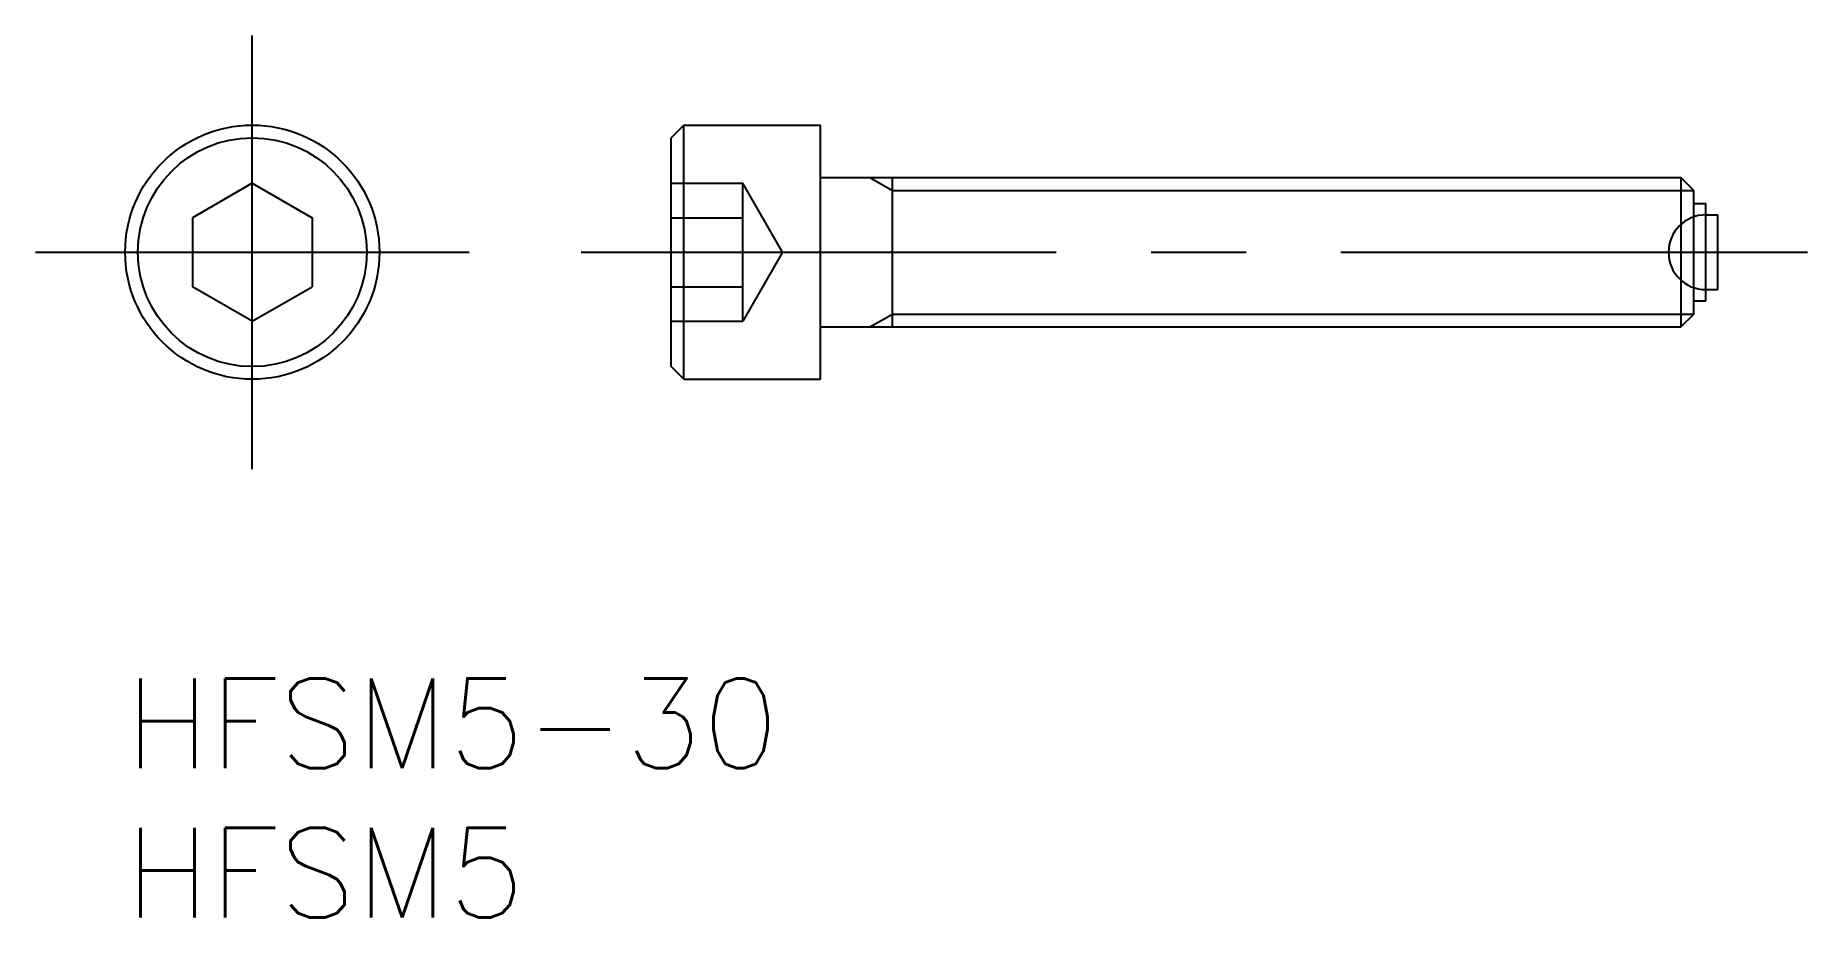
# Model space of a CAD drawing. Extents: x -3 to 56.2, y -8 to 21.5.
import ezdxf

# ---------------------------------------------------------------- set-up
doc = ezdxf.new("R2010")
doc.units = 0
doc.header["$LTSCALE"] = 0.5
doc.linetypes.add('CENTER', pattern=[50.8, 31.75, -6.35, 6.35, -6.35])
doc.linetypes.add('DASHED', pattern=[19.05, 12.7, -6.35])
for name, color, linetype in [('MSM_CENTER', 1, 'CENTER'), ('MSM_CONTINUOUS', 7, 'CONTINUOUS'), ('MSM_DASHED', 4, 'DASHED'), ('MSM_NARROW', 5, 'CONTINUOUS'), ('MSM_PART_NUMBER', 7, 'CONTINUOUS')]:
    doc.layers.add(name, color=color, linetype=linetype)
doc.styles.get("Standard").update_dxf_attribs({"font": 'txt.shx', "height": 3, "bigfont": 'bigfont.shx'})

# ---------------------------------------------------------------- blocks, each defined once
blk = doc.blocks.new('*U2')
at = {"layer": 'MSM_PART_NUMBER'}
blk.add_text('HFSM5-30', height=3, dxfattribs=at).set_placement((0, -3))
blk = doc.blocks.new('*U3')
at = {"layer": 'MSM_PART_NUMBER'}
blk.add_text('HFSM5', height=3, dxfattribs=at).set_placement((0, -8))

msp = doc.modelspace()

# ---------------------------------------------------------------- linework, layer by layer
at = {"layer": 'MSM_CENTER'}
for p, q in [((4.25, 7), (4.25, 21.5)), ((-3, 14.25), (11.5, 14.25)), ((15.25, 14.25), (56.25, 14.25))]:
    msp.add_line(p, q, dxfattribs=at)
at = {"layer": 'MSM_CONTINUOUS'}
for p, q in [((18.675, 18.5), (18.25, 18.075)), ((18.675, 18.5), (23.25, 18.5)), ((18.675, 10), (18.675, 18.5)), ((23.25, 10), (23.25, 18.5)), ((18.25, 10.425), (18.25, 18.075)), ((23.25, 16.75), (52.017, 16.75)), ((25.65, 11.75), (25.65, 16.75)), ((52.45, 16.317), (52.017, 16.75)), ((52.017, 16.75), (52.017, 11.75)), ((4.25, 16.559), (2.25, 15.405)), ((4.25, 16.559), (6.25, 15.405)), ((52.45, 12.183), (52.45, 16.317)), ((52.45, 15.875), (52.85, 15.875)), ((52.85, 12.625), (52.85, 15.875)), ((52.85, 15.5), (53.25, 15.5)), ((53.25, 13), (53.25, 15.5)), ((2.25, 15.405), (2.25, 13.095)), ((6.25, 15.405), (6.25, 13.095)), ((4.25, 11.941), (2.25, 13.095)), ((4.25, 11.941), (6.25, 13.095)), ((52.45, 12.625), (52.85, 12.625)), ((52.85, 13), (53.25, 13)), ((52.017, 11.75), (52.45, 12.183)), ((23.25, 11.75), (52.017, 11.75)), ((18.675, 10), (18.25, 10.425)), ((18.675, 10), (23.25, 10))]:
    msp.add_line(p, q, dxfattribs=at)
for radius in [4.25, 3.825]:
    msp.add_circle((4.25, 14.25), radius, dxfattribs=at)
at = {"layer": 'MSM_DASHED'}
for p, q in [((18.25, 16.559), (20.65, 16.559)), ((21.983, 14.25), (20.65, 16.559)), ((20.65, 11.941), (20.65, 16.559)), ((18.25, 15.405), (20.65, 15.405)), ((21.983, 14.25), (20.65, 11.941)), ((18.25, 13.095), (20.65, 13.095)), ((18.25, 11.941), (20.65, 11.941))]:
    msp.add_line(p, q, dxfattribs=at)
msp.add_arc((52.85, 14.25), 1.25, 90, 270, dxfattribs=at)
at = {"layer": 'MSM_NARROW'}
for p, q in [((24.9, 16.75), (25.65, 16.317)), ((25.65, 16.317), (52.45, 16.317)), ((24.9, 11.75), (25.65, 12.183)), ((25.65, 12.183), (52.45, 12.183))]:
    msp.add_line(p, q, dxfattribs=at)

# ---------------------------------------------------------------- block references
at = {"layer": 'MSM_CONTINUOUS'}
for name in ['*U2', '*U3']:
    msp.add_blockref(name, (0, 0), dxfattribs=at)

doc.saveas('drawing.dxf')
